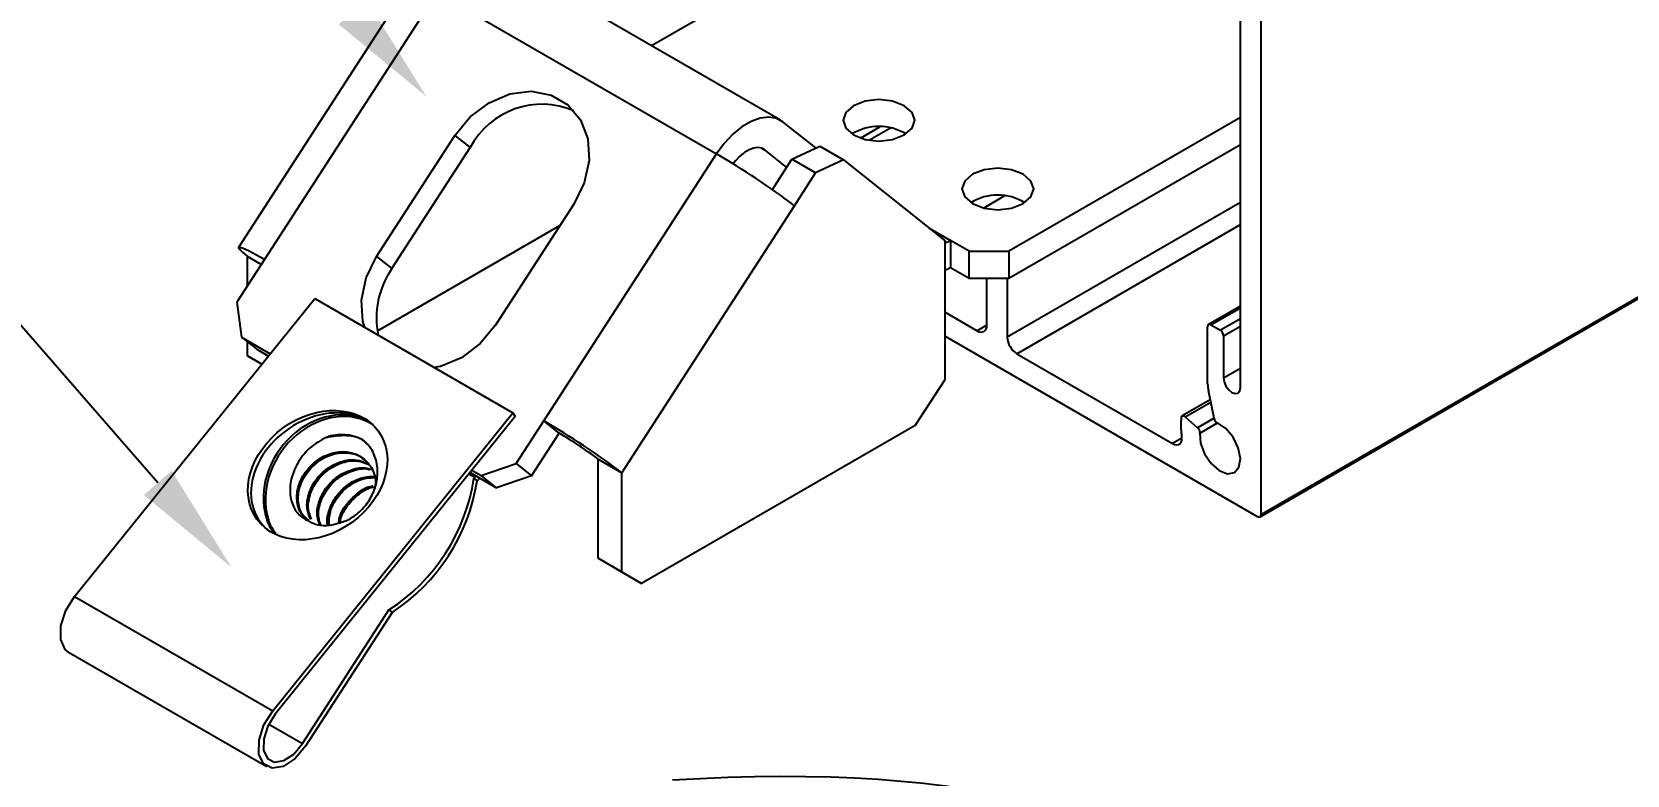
# Model space of a CAD drawing. Extents: x 0 to 10.8, y -9 to 0.
# Drawn here: x 2.867 to 6.424, y -4.442 to -2.786 of the extents above; entities that cross this region are included whole.
import ezdxf
from ezdxf import colors
from ezdxf.entities.mleader import LeaderData, LeaderLine
from ezdxf.math import Vec2, Vec3

# ---------------------------------------------------------------- set-up
doc = ezdxf.new("R2010")
doc.units = 0
doc.header["$LTSCALE"] = 0.5
doc.header["$MEASUREMENT"] = 0
for name, color, linetype in [('Brackets', 181, 'CONTINUOUS'), ('Dimension', 10, 'CONTINUOUS'), ('FAB DWG', 221, 'CONTINUOUS'), ('Hardware', 242, 'CONTINUOUS'), ('Housing', 150, 'CONTINUOUS')]:
    doc.layers.add(name, color=color, linetype=linetype)
doc.styles.get("Standard").update_dxf_attribs({"font": 'arial.ttf'})

msp = doc.modelspace()

# ---------------------------------------------------------------- linework, layer by layer
at = {"layer": 'Brackets', "transparency": 16777216}
for p, q in [((4.2489, -2.8164), (4.9328, -2.4215)), ((4.5367, -2.9825), (3.9135, -2.6228)), ((3.713, -2.6711), (3.328, -3.2664)), ((3.7706, -2.6981), (3.3857, -3.2933)), ((3.7706, -2.6981), (4.3938, -3.0578)), ((4.6151, -3.0445), (4.5429, -2.9868)), ((5.5621, -2.9767), (5.0459, -3.2747)), ((3.636, -3.2864), (3.8106, -3.0163)), ((3.8106, -3.0163), (3.8446, -3.0434)), ((3.6699, -3.3135), (3.8446, -3.0434)), ((4.0088, -3.653), (4.3938, -3.0578)), ((4.4959, -3.0456), (4.5024, -3.0493)), ((4.5505, -3.0877), (4.5024, -3.0493)), ((4.5621, -3.0697), (4.6244, -3.0401)), ((4.6244, -3.0401), (4.6772, -3.0706)), ((5.5621, -3.0377), (5.0459, -3.3357)), ((4.5185, -3.1372), (4.5621, -3.0697)), ((4.6149, -3.1002), (4.5621, -3.0697)), ((4.6772, -3.0706), (4.6149, -3.1002)), ((4.6772, -3.0706), (4.9035, -3.2514)), ((4.5677, -3.1733), (4.6149, -3.1002)), ((4.0758, -3.1694), (3.9011, -3.4395)), ((4.1827, -3.7685), (4.5677, -3.1733)), ((3.6377, -3.4524), (4.0447, -3.2175)), ((4.8679, -3.2229), (4.9156, -3.2505)), ((4.9035, -3.5604), (4.9035, -3.2514)), ((4.9156, -3.2505), (4.9156, -3.3114)), ((4.9576, -3.2747), (4.9156, -3.2505)), ((3.3857, -3.2933), (3.3243, -3.3883)), ((3.3786, -3.3043), (3.3479, -3.2866)), ((3.3479, -3.3518), (3.3479, -3.2866)), ((3.636, -3.2864), (3.6699, -3.3135)), ((4.9576, -3.2747), (5.0459, -3.2747)), ((4.9576, -3.3357), (4.9576, -3.2747)), ((5.0459, -3.2747), (5.0459, -3.3357)), ((4.9576, -3.3357), (4.9156, -3.3114)), ((5.0459, -3.3357), (4.9576, -3.3357)), ((3.3243, -3.3883), (3.3346, -3.4662)), ((3.3346, -3.4662), (3.3987, -3.5032)), ((3.3346, -3.4662), (3.3685, -3.4933)), ((3.3479, -3.5077), (3.3479, -3.4768)), ((3.3479, -3.5077), (3.3801, -3.5263)), ((3.3801, -3.5263), (3.3479, -3.5077)), ((3.3685, -3.4933), (3.3946, -3.5083)), ((4.8372, -3.6629), (4.9035, -3.5604)), ((3.9474, -3.748), (4.0088, -3.653)), ((4.0428, -3.6802), (4.0088, -3.653)), ((4.8372, -3.6629), (4.2269, -4.0152)), ((3.9813, -3.7751), (4.0428, -3.6802)), ((3.8443, -3.7679), (3.9033, -3.802)), ((3.8484, -3.7628), (3.8693, -3.7749)), ((3.8693, -3.7749), (3.9474, -3.748)), ((3.9474, -3.748), (3.9813, -3.7751)), ((4.1299, -3.738), (4.1827, -3.7685)), ((4.1299, -3.9592), (4.1299, -3.738)), ((4.1827, -3.9897), (4.1827, -3.7685)), ((3.9033, -3.802), (3.8693, -3.7749)), ((3.9813, -3.7751), (3.9033, -3.802)), ((4.1299, -3.9592), (4.1827, -3.9897)), ((4.1741, -3.9847), (4.1299, -3.9592)), ((4.2269, -4.0152), (4.1741, -3.9847)), ((4.1827, -3.9897), (4.2269, -4.0152))]:
    msp.add_line(p, q, dxfattribs=at)
at = {"layer": 'Brackets', "transparency": 16777216, "flags": 128}
for points in [[(3.8106, -3.0163), (3.8446, -2.9752), (3.8866, -2.9435), (3.9332, -2.924), (3.9805, -2.9182), (4.0249, -2.9265), (4.0626, -2.9483), (4.0907, -2.9818), (4.1068, -3.0243), (4.1097, -3.0723), (4.0991, -3.122), (4.0758, -3.1694)], [(4.8126, -2.9502), (4.7867, -2.9401), (4.756, -2.9366), (4.7254, -2.9401), (4.6995, -2.9502), (4.6821, -2.9651), (4.676, -2.9828), (4.6821, -3.0005), (4.6995, -3.0155), (4.7254, -3.0255), (4.756, -3.029), (4.7867, -3.0255), (4.8126, -3.0155), (4.83, -3.0005), (4.836, -2.9828), (4.83, -2.9651), (4.8126, -2.9502)], [(4.5429, -2.9868), (4.5281, -2.9786), (4.5107, -2.9755), (4.4914, -2.9777), (4.4711, -2.9851), (4.4503, -2.9973), (4.43, -3.014), (4.4109, -3.0344), (4.3938, -3.0578)], [(4.5024, -3.0493), (4.495, -3.0452), (4.4863, -3.0437), (4.4767, -3.0448), (4.4664, -3.0485), (4.4561, -3.0546), (4.4459, -3.063), (4.4363, -3.0732), (4.431, -3.0801)], [(5.0778, -3.1032), (5.0518, -3.0932), (5.0212, -3.0897), (4.9906, -3.0932), (4.9646, -3.1032), (4.9473, -3.1182), (4.9412, -3.1359), (4.9473, -3.1536), (4.9646, -3.1685), (4.9906, -3.1786), (5.0212, -3.1821), (5.0518, -3.1786), (5.0778, -3.1685), (5.0951, -3.1536), (5.1012, -3.1359), (5.0951, -3.1182), (5.0778, -3.1032)], [(3.3857, -3.2933), (3.3663, -3.2824), (3.3504, -3.2741), (3.3383, -3.2685), (3.3308, -3.266), (3.3279, -3.2667), (3.3299, -3.2704), (3.3366, -3.2771), (3.3479, -3.2866)], [(3.61, -3.4447), (3.605, -3.4315), (3.6021, -3.3835), (3.6127, -3.3338), (3.636, -3.2864)], [(4.9156, -3.3114), (4.904, -3.3174), (4.9035, -3.3176)], [(3.9011, -3.4395), (3.8671, -3.4806), (3.8252, -3.5122), (3.7786, -3.5318), (3.7639, -3.5336)]]:
    msp.add_lwpolyline(points, dxfattribs=at)
at = {"layer": 'Brackets', "transparency": 16777216}
for centre, radius, start, end in [((4.0051, -3.1287), 0.1817, 67.0046, 152.0227), ((4.756, -3.1115), 0.1151, 58.5387, 121.4613), ((3.5624, -4.4986), 1.6635, 52.8185, 60.013), ((5.0212, -3.2646), 0.1151, 58.5387, 121.4613), ((4.8864, -3.2011), 0.0574, 287.3264, 300.5579), ((3.8273, -3.4229), 0.1917, 145.1989, 191.7062), ((3.1774, -5.0938), 1.6635, 52.8185, 60.013), ((3.6262, -4.402), 0.8334, 52.8185, 60.013)]:
    msp.add_arc(centre, radius, start, end, dxfattribs=at)
at = {"layer": 'Dimension', "transparency": 16777216}
for points in [[(3.9821, -0.5441), (5.3314, -0.4571), (5.9307, -1.6691), (6.5299, -2.8811), (7.8792, -2.7941)], [(4.2958, -4.4533), (5.6451, -4.3663), (6.2443, -5.5783), (6.8436, -6.7903), (8.1929, -6.7033)]]:
    msp.add_open_spline(points, degree=3, dxfattribs=at)
at = {"layer": 'Hardware', "transparency": 16777216}
for p, q in [((2.9625, -4.0441), (3.498, -3.3801)), ((3.498, -3.3801), (3.94, -3.6352)), ((3.4044, -4.2992), (3.94, -3.6352)), ((3.9452, -3.6428), (3.4097, -4.3068)), ((3.94, -3.6352), (3.9452, -3.6428)), ((3.8418, -3.771), (3.8547, -3.7785)), ((3.8531, -3.7811), (3.8547, -3.7785)), ((3.8531, -3.7811), (3.8599, -3.7865)), ((3.8547, -3.7785), (3.8578, -3.7757)), ((3.8663, -3.7806), (3.8599, -3.7865)), ((2.9625, -4.0441), (3.4044, -4.2992)), ((3.4707, -4.3724), (3.6635, -4.0742)), ((3.6703, -4.0797), (3.4775, -4.3779)), ((3.6635, -4.0742), (3.6703, -4.0797)), ((2.9491, -4.1683), (3.391, -4.4234)), ((3.3954, -4.3289), (3.4707, -4.3724))]:
    msp.add_line(p, q, dxfattribs=at)
at = {"layer": 'Hardware', "transparency": 16777216, "flags": 128}
for points in [[(2.9491, -4.1683), (2.9418, -4.1625), (2.9315, -4.1404), (2.9319, -4.1098), (2.9428, -4.0757), (2.9625, -4.0441)], [(3.4775, -4.3779), (3.4542, -4.4056), (3.4279, -4.4231), (3.403, -4.4274), (3.3838, -4.4176), (3.3735, -4.3955), (3.3738, -4.3649), (3.3847, -4.3308), (3.4044, -4.2992)], [(3.4097, -4.3068), (3.3933, -4.3332), (3.3841, -4.3616), (3.3839, -4.3872), (3.3925, -4.4056), (3.4085, -4.4137), (3.4293, -4.4102), (3.4512, -4.3956), (3.4707, -4.3724)]]:
    msp.add_lwpolyline(points, dxfattribs=at)
at = {"layer": 'Hardware', "transparency": 16777216}
for centre, radius, start, end in [((3.558, -3.7826), 0.0991, 61.6507, 110.2503), ((3.4317, -3.7165), 0.4263, 302.9368, 351.2796), ((3.4385, -3.7219), 0.4263, 302.9368, 351.2796), ((3.522, -3.8131), 0.0733, 241.6507, 290.2503)]:
    msp.add_arc(centre, radius, start, end, dxfattribs=at)
msp.add_ellipse((3.5044, -3.7738), major_axis=(0.1353, 0.0984), ratio=0.778509, dxfattribs=at)
for centre, major_axis, ratio, start_param, end_param in [((3.5113, -3.7793), (0.1353, 0.0984), 0.778509, 0.210523, 3.352116), ((3.5297, -3.794), (0.0998, 0.1314), 0.814218, 0.03263, 2.534451), ((3.5342, -3.7976), (0.0998, 0.1314), 0.814218, 0.054605, 2.533118)]:
    msp.add_ellipse(centre, major_axis=major_axis, ratio=ratio, start_param=start_param, end_param=end_param, dxfattribs=at)
for points, knots in [([(3.5237, -3.6896), (3.5116, -3.6963), (3.4876, -3.7097), (3.4607, -3.7423), (3.4451, -3.7784), (3.4409, -3.8143), (3.4491, -3.8453), (3.4657, -3.867), (3.4806, -3.8743), (3.4872, -3.8776)], [0, 0, 0, 0, 0.164721, 0.327562, 0.475392, 0.622762, 0.76701, 0.896015, 1, 1, 1, 1]), ([(3.5237, -3.6896), (3.5387, -3.6871), (3.5684, -3.682), (3.6019, -3.6905), (3.6143, -3.7034), (3.6173, -3.7066)], [0, 0, 0, 0, 0.437744, 0.863872, 1, 1, 1, 1]), ([(3.5474, -3.8819), (3.5563, -3.8793), (3.5742, -3.8742), (3.5997, -3.8556), (3.6213, -3.8299), (3.6352, -3.7983), (3.6397, -3.7646), (3.634, -3.7316), (3.6204, -3.7083), (3.6086, -3.6984), (3.605, -3.6954)], [0, 0, 0, 0, 0.115119, 0.232058, 0.365374, 0.498579, 0.632057, 0.780954, 0.933044, 1, 1, 1, 1]), ([(3.4872, -3.8776), (3.4799, -3.8719), (3.4651, -3.8604), (3.4565, -3.8312), (3.4598, -3.7981), (3.4758, -3.7659), (3.5021, -3.7396), (3.5347, -3.7232), (3.5691, -3.7198), (3.6002, -3.7297), (3.6228, -3.7517), (3.6344, -3.7764), (3.6333, -3.7928), (3.633, -3.7974)], [0, 0, 0, 0, 0.0953903, 0.1933105, 0.28732, 0.3843821, 0.4814443, 0.5754538, 0.6733739, 0.7687642, 0.8641545, 0.9620747, 1, 1, 1, 1]), ([(3.4839, -3.8739), (3.4789, -3.8699), (3.4666, -3.8599), (3.4595, -3.8333), (3.4626, -3.8004), (3.4787, -3.7681), (3.505, -3.7419), (3.5377, -3.7253), (3.5715, -3.7225), (3.597, -3.7284), (3.6064, -3.7383), (3.6087, -3.7406)], [0, 0, 0, 0, 0.08514, 0.212513, 0.3348, 0.461057, 0.587314, 0.709601, 0.836974, 0.961057, 1, 1, 1, 1]), ([(3.4889, -3.8727), (3.4856, -3.8648), (3.4786, -3.8483), (3.4828, -3.8161), (3.4985, -3.7841), (3.5249, -3.7577), (3.5573, -3.7416), (3.5902, -3.7373), (3.6082, -3.7448), (3.6162, -3.7481)], [0, 0, 0, 0, 0.130763, 0.277092, 0.428173, 0.579254, 0.725584, 0.878, 1, 1, 1, 1]), ([(3.4909, -3.8721), (3.488, -3.8652), (3.4815, -3.8495), (3.4857, -3.8183), (3.5013, -3.7863), (3.5278, -3.76), (3.5602, -3.7439), (3.5928, -3.7396), (3.6106, -3.747), (3.6183, -3.7502)], [0, 0, 0, 0, 0.117939, 0.266995, 0.420891, 0.574787, 0.723843, 0.879099, 1, 1, 1, 1]), ([(3.5095, -3.8841), (3.5072, -3.8784), (3.5013, -3.8639), (3.5056, -3.8342), (3.5212, -3.8023), (3.5477, -3.7758), (3.5799, -3.76), (3.6077, -3.7553), (3.6213, -3.7604), (3.6247, -3.7617)], [0, 0, 0, 0, 0.10601, 0.26973, 0.438766, 0.607801, 0.771521, 0.942051, 1, 1, 1, 1]), ([(3.5119, -3.8848), (3.5098, -3.8796), (3.5042, -3.8656), (3.5085, -3.8364), (3.524, -3.8046), (3.5506, -3.778), (3.5827, -3.7626), (3.608, -3.7574), (3.6193, -3.7613), (3.6204, -3.7617)], [0, 0, 0, 0, 0.101455, 0.273628, 0.451391, 0.629155, 0.801327, 0.980662, 1, 1, 1, 1]), ([(3.5267, -3.8848), (3.5267, -3.8847), (3.5238, -3.8756), (3.529, -3.8521), (3.5438, -3.8204), (3.5704, -3.7942), (3.6029, -3.7771), (3.6253, -3.7767), (3.6366, -3.7765)], [0, 0, 0, 0, 0.001301, 0.197303, 0.39967, 0.602038, 0.79804, 1, 1, 1, 1]), ([(3.5298, -3.8843), (3.53, -3.8747), (3.5306, -3.8542), (3.5471, -3.8225), (3.5731, -3.7966), (3.6047, -3.7798), (3.626, -3.7793), (3.6362, -3.7791)], [0, 0, 0, 0, 0.1871, 0.397035, 0.606969, 0.810301, 1, 1, 1, 1]), ([(3.5518, -3.8803), (3.552, -3.8773), (3.5529, -3.8634), (3.5673, -3.8382), (3.5929, -3.8132), (3.6151, -3.7991), (3.6266, -3.798), (3.6272, -3.7979)], [0, 0, 0, 0, 0.084879, 0.388148, 0.691417, 0.985149, 1, 1, 1, 1]), ([(3.555, -3.8792), (3.5551, -3.8773), (3.5562, -3.8645), (3.5703, -3.8405), (3.5957, -3.8153), (3.6189, -3.801), (3.6313, -3.8), (3.6328, -3.7999)], [0, 0, 0, 0, 0.053546, 0.358712, 0.663878, 0.959447, 1, 1, 1, 1]), ([(3.3867, -3.8556), (3.3896, -3.8681), (3.394, -3.8867), (3.4049, -3.8989), (3.4084, -3.9028)], [0, 0, 0, 0, 0.677856, 1, 1, 1, 1]), ([(3.3912, -3.859), (3.3937, -3.8701), (3.3978, -3.8873), (3.4075, -3.8992), (3.411, -3.9034)], [0, 0, 0, 0, 0.640341, 1, 1, 1, 1])]:
    msp.add_open_spline(points, degree=3, knots=knots, dxfattribs=at)
at = {"layer": 'Housing', "transparency": 16777216}
for p, q in [((5.608, -2.0415), (5.608, -3.8623)), ((5.5621, -3.5786), (5.5621, -2.4885)), ((5.606, -3.8669), (7.4577, -2.7979)), ((7.4524, -2.7976), (5.608, -3.8623)), ((4.7152, -3.0225), (4.7582, -2.9976)), ((4.7822, -3.0002), (4.735, -3.0274)), ((5.0362, -3.1515), (4.9897, -3.1783)), ((5.5621, -3.1663), (5.0423, -3.4664)), ((5.0636, -3.5031), (5.5621, -3.2153)), ((4.9964, -3.4398), (4.9964, -3.3357)), ((5.0423, -3.3357), (5.0423, -3.4664)), ((4.9035, -3.4107), (4.9752, -3.4521)), ((5.5621, -3.3972), (5.4912, -3.4381)), ((5.4962, -3.4386), (5.5621, -3.4005)), ((4.9964, -3.4398), (4.9752, -3.4521)), ((5.4891, -3.5703), (5.4891, -3.4426)), ((5.4962, -3.4386), (5.5174, -3.4508)), ((5.5621, -3.425), (5.5174, -3.4508)), ((5.5245, -3.463), (5.5621, -3.4414)), ((4.9035, -3.4638), (5.601, -3.8664)), ((5.5245, -3.463), (5.5245, -3.5569)), ((5.0636, -3.5031), (5.4106, -3.7035)), ((5.5245, -3.5569), (5.5621, -3.5353)), ((5.5034, -3.6469), (5.4907, -3.585)), ((5.495, -3.6058), (5.4324, -3.6419)), ((5.4392, -3.6437), (5.496, -3.611)), ((5.4392, -3.6437), (5.4667, -3.6681)), ((5.5034, -3.6469), (5.4667, -3.6681)), ((5.4719, -3.68), (5.5111, -3.6574)), ((5.4318, -3.6912), (5.4106, -3.7035))]:
    msp.add_line(p, q, dxfattribs=at)
at = {"layer": 'Housing', "transparency": 16777216, "flags": 128}
for points in [[(5.5245, -3.5569), (5.5259, -3.5661), (5.53, -3.5755), (5.5361, -3.5837), (5.5433, -3.5895), (5.5505, -3.592), (5.5566, -3.5908), (5.5606, -3.5861), (5.5621, -3.5786)], [(5.4305, -3.6451), (5.4309, -3.6437), (5.4315, -3.6426), (5.4325, -3.6419), (5.4336, -3.6415), (5.4349, -3.6415), (5.4363, -3.6419), (5.4378, -3.6426), (5.4392, -3.6437)], [(5.4719, -3.68), (5.4734, -3.7023), (5.4822, -3.7263), (5.4969, -3.7479), (5.5149, -3.7636), (5.5332, -3.7707), (5.5488, -3.7679), (5.559, -3.7558), (5.562, -3.7364), (5.5574, -3.713), (5.546, -3.6894), (5.5296, -3.6698), (5.5111, -3.6574)], [(5.4106, -3.7035), (5.4153, -3.7056), (5.4198, -3.7064), (5.4238, -3.7058), (5.4272, -3.7038), (5.4297, -3.7006), (5.4313, -3.6964), (5.4318, -3.6913), (5.4313, -3.6855)]]:
    msp.add_lwpolyline(points, dxfattribs=at)
at = {"layer": 'Housing', "transparency": 16777216}
for centre, radius, start, end in [((4.9834, -3.4419), 0.0131, 230.7967, 9.214), ((5.4935, -3.4419), 0.00437, 50.7967, 189.214), ((5.0884, -3.4643), 0.0461, 182.6055, 237.3945), ((5.5091, -3.4637), 0.0154, 2.6055, 57.3945), ((5.5625, -3.5699), 0.0734, 180.346, 191.8652), ((5.5497, -3.6628), 0.1206, 171.5552, 190.8296), ((5.5182, -3.6441), 0.0151, 191.0189, 241.9267), ((5.4568, -3.6795), 0.0151, 358.0745, 48.9801), ((5.6037, -3.863), 0.00437, 230.7967, 9.214)]:
    msp.add_arc(centre, radius, start, end, dxfattribs=at)

# ---------------------------------------------------------------- leaders
at = {"layer": 'FAB DWG', "transparency": 16777216}
ml = msp.add_multileader_mtext('Standard', dxfattribs=at)
ml.set_content('BK01090', color=256)
ml.set_leader_properties()
ml.build(insert=Vec2(0, 0))
ml.multileader.update_dxf_attribs({"text_right_attachment_type": 2, "dogleg_length": 0.36, "arrow_head_size": 0.25})
ctx = ml.context
ctx.base_point, ctx.char_height, ctx.arrow_head_size, ctx.landing_gap_size, ctx.plane_origin = Vec3(1.0878, -2.1014), 0.25, 0.25, 0.09, Vec3(3.7469, -2.9298)
ctx.right_attachment, ctx.text_align_type = 2, 2
notes = []
notes.append((ctx, [(0, (1, 1, 0), (3.0226, -2.1019), (-1, 0), 0.36, [(0, [(3.7469, -2.9298)], 0, [])])]))
ctx.mtext.insert, ctx.mtext.alignment, ctx.mtext.flow_direction = Vec3(2.5726, -1.9743), 3, 5
ml = msp.add_multileader_mtext('Standard', dxfattribs=at)
ml.set_content('HW00070', color=256)
ml.set_leader_properties()
ml.build(insert=Vec2(0, 0))
ml.multileader.update_dxf_attribs({"text_right_attachment_type": 2, "dogleg_length": 0.36, "arrow_head_size": 0.25})
ctx = ml.context
ctx.base_point, ctx.char_height, ctx.arrow_head_size, ctx.landing_gap_size, ctx.plane_origin = Vec3(0.7451, -3.3841), 0.25, 0.25, 0.09, Vec3(3.3123, -3.9795)
ctx.right_attachment, ctx.text_align_type = 2, 2
notes.append((ctx, [(0, (1, 1, 0), (2.7935, -3.3847), (-1, 0), 0.36, [(0, [(3.3123, -3.9795)], 0, [])])]))
ctx.mtext.insert, ctx.mtext.alignment, ctx.mtext.flow_direction = Vec3(2.3435, -3.257), 3, 5
for ctx, leaders in notes:
    for number, flags, end, landing, length, lines in leaders:
        leader = LeaderData()
        leader.index, (leader.has_last_leader_line, leader.has_dogleg_vector, leader.attachment_direction) = number, flags
        leader.last_leader_point, leader.dogleg_vector, leader.dogleg_length = Vec3(end), Vec3(landing), length
        for number, points, colour, breaks in lines:
            line = LeaderLine()
            line.index, line.vertices, line.color, line.breaks = number, Vec3.list(points), colors.encode_raw_color(colour), breaks
            leader.lines.append(line)
        ctx.leaders.append(leader)

doc.saveas('drawing.dxf')
